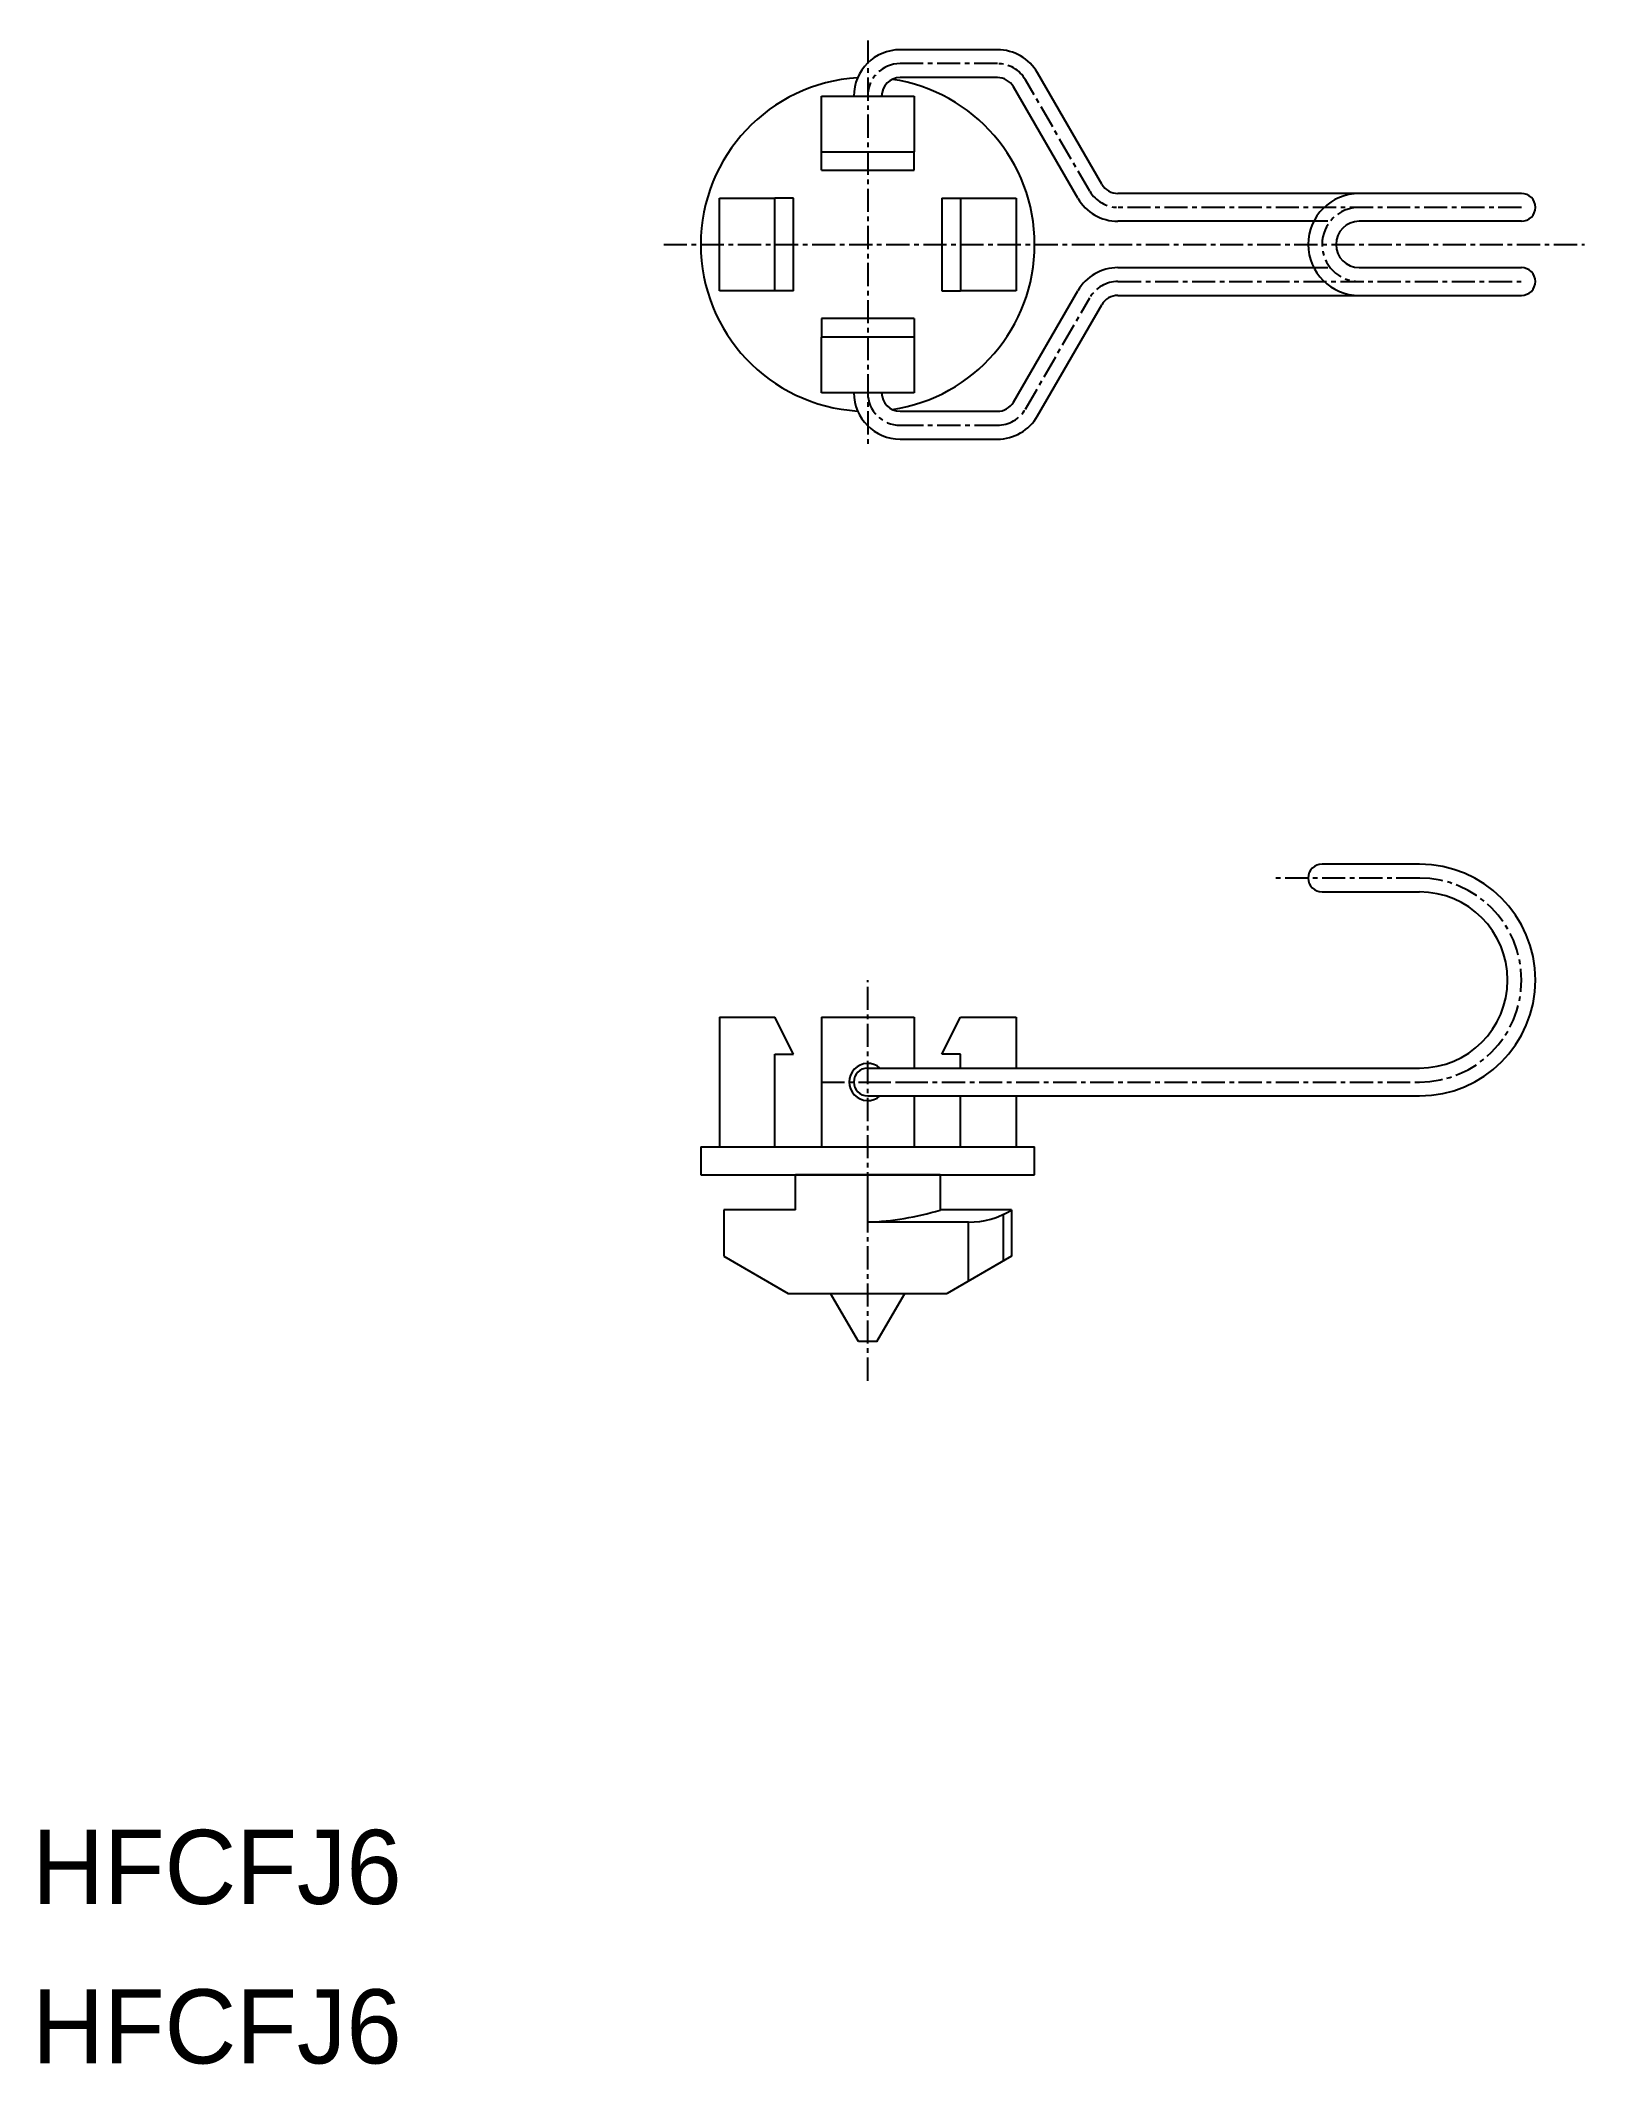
# Model space of a CAD drawing. Extents: x 0 to 84, y 0 to 109.
import ezdxf

# ---------------------------------------------------------------- set-up
doc = ezdxf.new("R2010")
doc.units = 0
doc.linetypes.add('CENTER', pattern=[2, 1.25, -0.25, 0.25, -0.25])
doc.layers.get('0').update_dxf_attribs({"linetype": 'CONTINUOUS'})
doc.layers.add('_0-0_0', color=7, linetype='CONTINUOUS')
doc.layers.add('CENTER', color=1, linetype='CENTER')

msp = doc.modelspace()

# ---------------------------------------------------------------- linework, layer by layer
at = {"color": 7, "linetype": 'CONTINUOUS'}
for p, q in [((52.03, 108.6), (46.79, 108.6)), ((52.03, 107.1), (46.79, 107.1)), ((57.66, 101.35), (54.2, 107.35)), ((42.54, 106.1), (47.54, 106.1)), ((42.54, 103.1), (42.54, 106.1)), ((47.54, 106.1), (47.54, 103.1)), ((56.36, 100.6), (52.9, 106.6)), ((42.54, 103.1), (47.54, 103.1)), ((42.54, 102.1), (42.54, 103.1)), ((47.54, 102.1), (47.54, 103.1)), ((42.54, 102.1), (47.54, 102.1)), ((37.04, 95.6), (37.04, 100.6)), ((37.04, 100.6), (40.04, 100.6)), ((40.04, 95.6), (40.04, 100.6)), ((41.04, 100.6), (40.04, 100.6)), ((41.04, 95.6), (41.04, 100.6)), ((49.04, 100.6), (49.04, 95.6)), ((49.04, 100.6), (50.04, 100.6)), ((50.04, 100.6), (50.04, 95.6)), ((50.04, 100.6), (53.04, 100.6)), ((53.04, 100.6), (53.04, 95.6)), ((80.29, 100.85), (58.53, 100.85)), ((69.84, 99.35), (58.53, 99.35)), ((80.29, 99.35), (71.54, 99.35)), ((58.53, 96.85), (69.84, 96.85)), ((71.54, 96.85), (80.29, 96.85)), ((40.04, 95.6), (37.04, 95.6)), ((41.04, 95.6), (40.04, 95.6)), ((49.04, 95.6), (50.04, 95.6)), ((53.04, 95.6), (50.04, 95.6)), ((52.9, 89.6), (56.36, 95.6)), ((58.53, 95.35), (80.29, 95.35)), ((47.54, 94.1), (42.54, 94.1)), ((42.54, 94.1), (42.54, 93.1)), ((47.54, 94.1), (47.54, 93.1)), ((54.2, 88.85), (57.66, 94.85)), ((47.54, 93.1), (42.54, 93.1)), ((42.54, 90.1), (42.54, 93.1)), ((47.54, 93.1), (47.54, 90.1)), ((47.54, 90.1), (42.54, 90.1)), ((46.79, 89.1), (52.03, 89.1)), ((46.79, 87.6), (52.03, 87.6)), ((74.79, 64.68), (69.54, 64.68)), ((69.54, 63.18), (74.79, 63.18)), ((37.04, 56.43), (37.04, 49.43)), ((37.04, 56.43), (40.04, 56.43)), ((41.04, 54.43), (40.04, 56.43)), ((42.54, 56.43), (47.54, 56.43)), ((42.54, 56.43), (42.54, 49.43)), ((47.54, 56.43), (47.54, 53.68)), ((49.04, 54.43), (50.04, 56.43)), ((50.04, 56.43), (53.04, 56.43)), ((53.04, 56.43), (53.04, 53.68)), ((40.04, 49.43), (40.04, 54.43)), ((40.04, 54.43), (41.04, 54.43)), ((45.04, 53.68), (74.79, 53.68)), ((50.04, 54.43), (49.04, 54.43)), ((50.04, 53.68), (50.04, 54.43)), ((45.04, 52.18), (74.79, 52.18)), ((47.54, 52.18), (47.54, 49.43)), ((50.04, 49.43), (50.04, 52.18)), ((53.04, 52.18), (53.04, 49.43)), ((36.04, 49.43), (36.04, 47.93)), ((36.04, 49.43), (54.04, 49.43)), ((54.04, 47.93), (54.04, 49.43)), ((36.04, 47.93), (54.04, 47.93)), ((41.14, 46.03), (41.14, 47.93)), ((48.94, 47.93), (41.14, 47.93)), ((45.04, 45.37), (45.04, 47.93)), ((48.94, 47.93), (48.94, 46.03)), ((41.14, 46.03), (37.29, 46.03)), ((37.29, 46.03), (37.29, 43.53)), ((52.79, 46.03), (48.94, 46.03)), ((52.79, 46.03), (52.79, 43.53)), ((50.47, 45.37), (45.04, 45.37)), ((50.47, 42.18), (50.47, 45.37)), ((52.36, 43.27), (52.36, 45.79)), ((37.29, 43.53), (40.75, 41.53)), ((52.79, 43.53), (49.33, 41.53)), ((40.75, 41.53), (49.33, 41.53))]:
    msp.add_line(p, q, dxfattribs=at)
for centre, radius, start, end in [((46.79, 106.1), 2.5, 90, 180), ((52.03, 106.1), 2.5, 30, 90), ((45.04, 98.1), 9, 93.4941, 266.5059), ((46.79, 106.1), 1, 90, 180), ((45.04, 98.1), 9, 278.4322, 81.5678), ((52.03, 106.1), 1, 30, 90), ((58.53, 101.85), 2.5, 210, 270), ((58.53, 101.85), 1, 210, 270), ((71.54, 98.1), 2.75, 90, 270), ((80.29, 100.1), 0.75, 270, 90), ((71.54, 98.1), 1.25, 90, 270), ((58.53, 94.35), 2.5, 90, 150), ((80.29, 96.1), 0.75, 270, 90), ((58.53, 94.35), 1, 90, 150), ((46.79, 90.1), 2.5, 180, 270), ((46.79, 90.1), 1, 180, 270), ((52.03, 90.1), 1, 270, 330), ((52.03, 90.1), 2.5, 270, 330), ((69.54, 63.93), 0.75, 90, 270), ((74.79, 58.43), 6.25, 270, 90), ((74.79, 58.43), 4.75, 270, 90), ((45.04, 52.93), 1, 48.5904, 311.4096), ((45.04, 52.93), 0.75, 90, 270), ((44.46, 60.83), 15.47, 272.1405, 286.8251), ((50.47, 49.84), 4.47, 270, 301.3301)]:
    msp.add_arc(centre, radius, start, end, dxfattribs=at)
at = {"layer": '_0-0_0', "color": 7, "linetype": 'CONTINUOUS'}
for p, q in [((44.54, 38.93), (43.04, 41.53)), ((45.54, 38.93), (47.04, 41.53)), ((45.54, 38.93), (44.54, 38.93))]:
    msp.add_line(p, q, dxfattribs=at)
at = {"layer": 'CENTER', "color": 1, "linetype": 'CENTER'}
for p, q in [((45.04, 109.1), (45.04, 87.1)), ((52.03, 107.85), (46.79, 107.85)), ((57.01, 100.97), (53.55, 106.97)), ((80.29, 100.1), (58.53, 100.1)), ((34.04, 98.1), (83.69, 98.1)), ((58.53, 96.1), (80.29, 96.1)), ((53.55, 89.22), (57.01, 95.22)), ((46.79, 88.35), (52.03, 88.35)), ((74.79, 63.93), (66.81, 63.93)), ((45.04, 36.82), (45.04, 58.43)), ((42.54, 52.93), (48.54, 52.93)), ((45.04, 52.93), (74.79, 52.93))]:
    msp.add_line(p, q, dxfattribs=at)
for centre, radius, start, end in [((46.79, 106.1), 1.75, 90, 180), ((52.03, 106.1), 1.75, 30, 90), ((58.53, 101.85), 1.75, 210, 270), ((71.54, 98.1), 2, 90, 270), ((58.53, 94.35), 1.75, 90, 150), ((46.79, 90.1), 1.75, 180, 270), ((52.03, 90.1), 1.75, 270, 330), ((74.79, 58.43), 5.5, 270, 90)]:
    msp.add_arc(centre, radius, start, end, dxfattribs=at)

# ---------------------------------------------------------------- texts
at = {"color": 7, "linetype": 'CONTINUOUS'}
for p in [(0, 8.6), (0, 0)]:
    msp.add_text('HFCFJ6', height=4, dxfattribs=at).set_placement(p)

doc.saveas('drawing.dxf')
